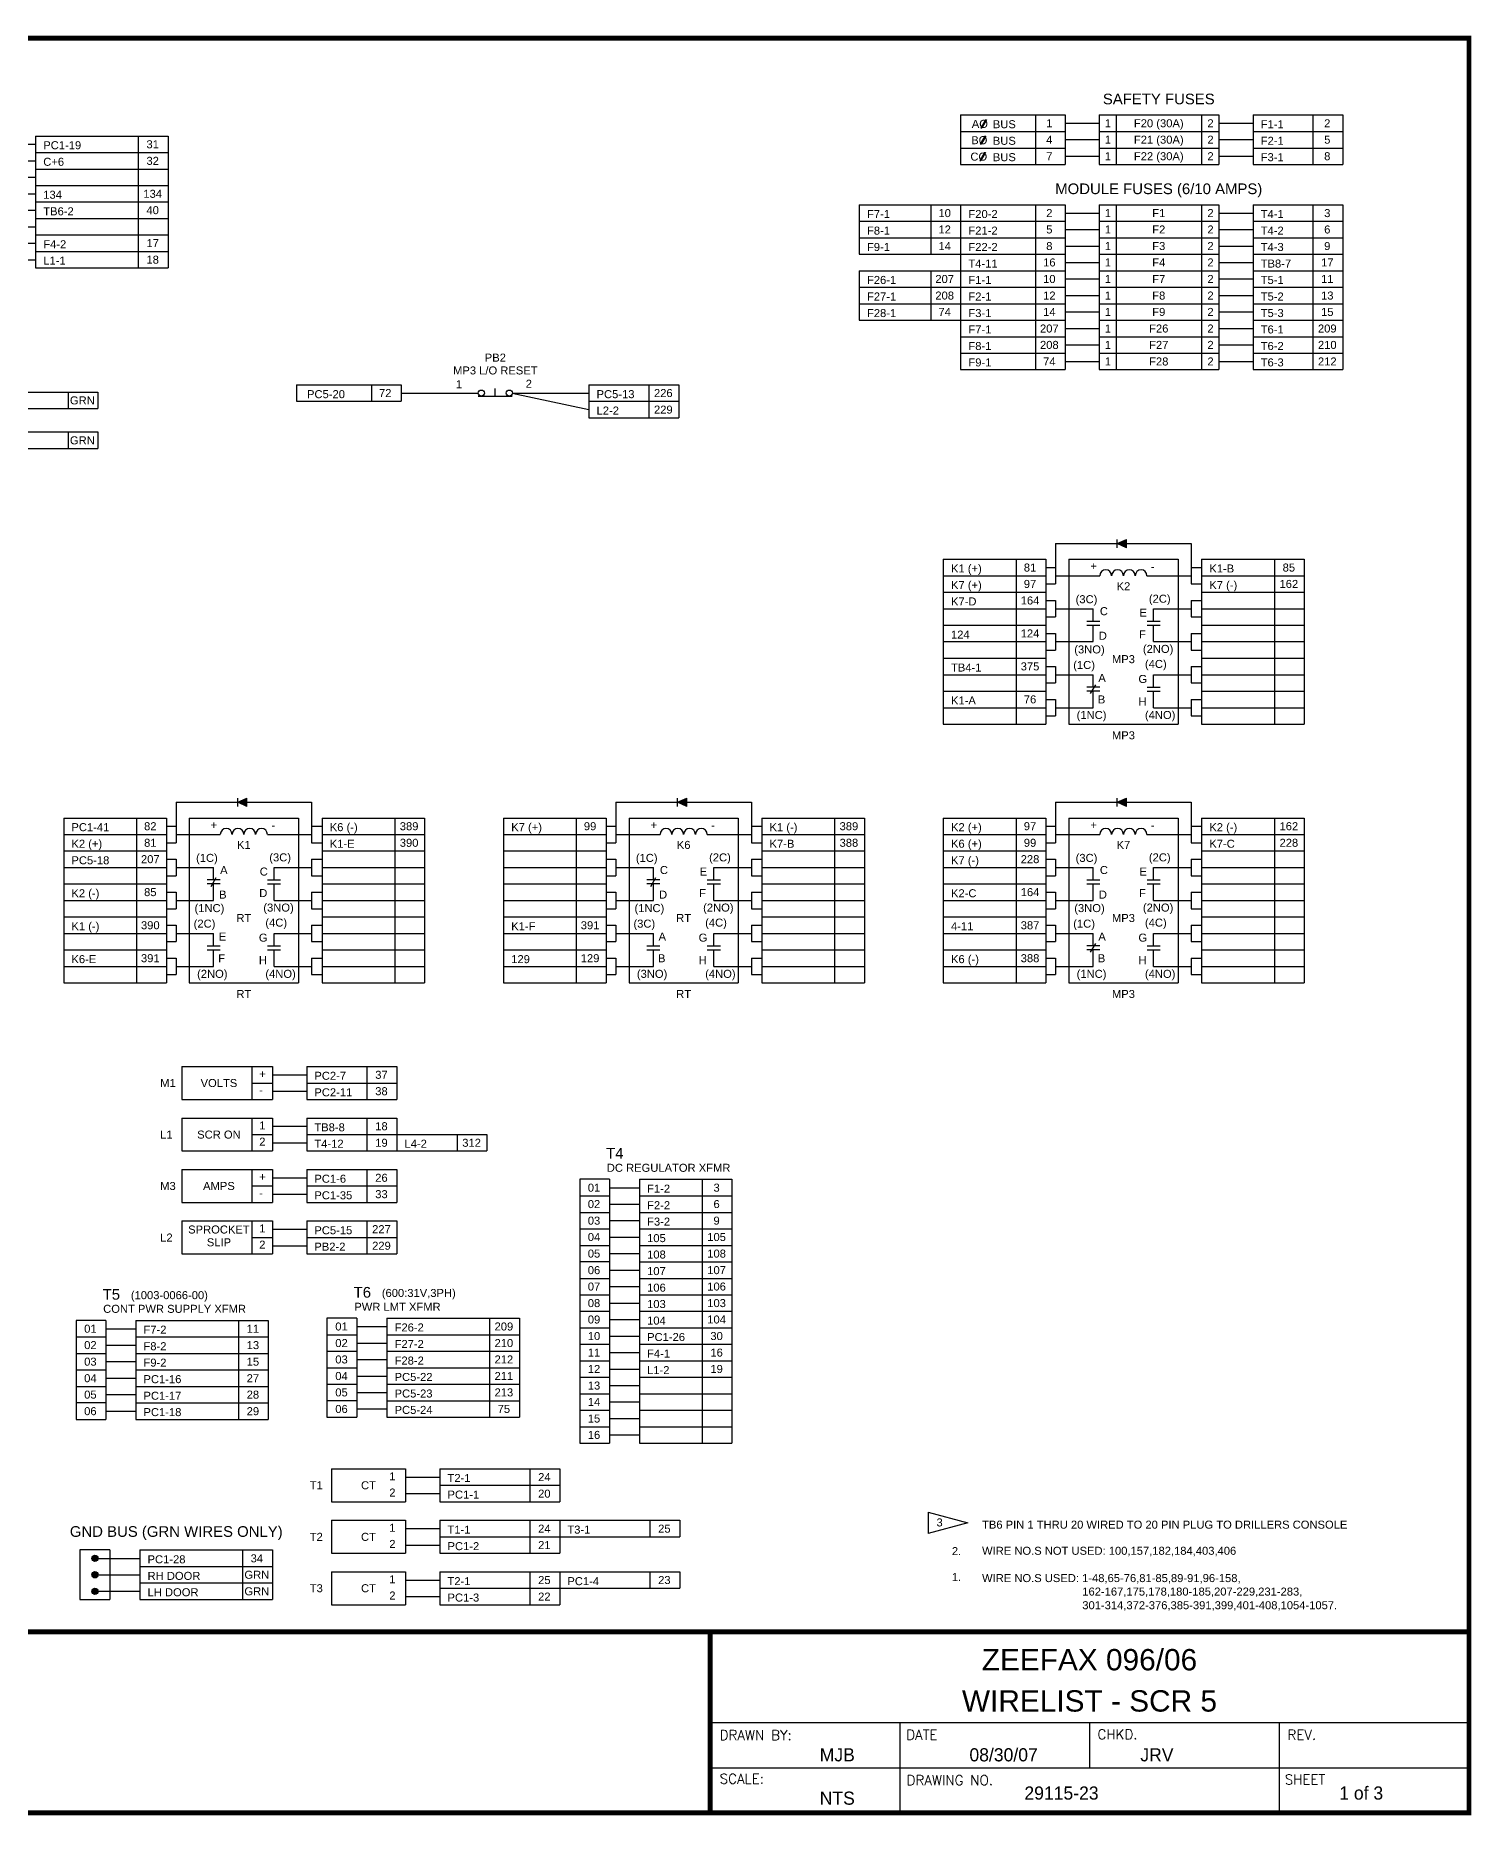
# Model space of a CAD drawing. Extents: x 1.4 to 18.1, y -1.6 to 8.8.
# Drawn here: x 9.65 to 18.06, y -1.65 to 8.78 of the extents above; entities that cross this region are included whole.
import ezdxf
from ezdxf.enums import TextEntityAlignment as Align

# ---------------------------------------------------------------- set-up
doc = ezdxf.new("R2010")
doc.units = 0
doc.header["$MEASUREMENT"] = 0
doc.layers.get('0').update_dxf_attribs({"linetype": 'CONTINUOUS'})
doc.layers.add('DRAWING', color=7, linetype='CONTINUOUS')
doc.styles.add('A1', font='A1.shx')
doc.styles.add('ROMAND', font='ROMAND.shx')
doc.styles.get("Standard").update_dxf_attribs({"font": 'ARIAL.TTF'})

# ---------------------------------------------------------------- blocks, each defined once
blk = doc.blocks.new('DOT')
h = blk.add_hatch(color=256)
edge = h.paths.add_edge_path()
edge.add_arc((0, 0), 0.0249, 0, 360)
blk.add_circle((0, 0), 0.0249)
blk = doc.blocks.new('C_phase')
h = blk.add_hatch(color=256)
h.paths.add_polyline_path([(0.099, -0.026), (0.107, -0.026), (0.144, 0.038), (0.136, 0.038)], flags=16)
h.paths.add_polyline_path([(0.013, -0.043), (0.168, -0.043), (0.168, 0.054), (0.013, 0.054)], flags=9)
for p, q in [((0.136, 0.038), (0.099, -0.026)), ((0.144, 0.038), (0.107, -0.026)), ((0.136, 0.038), (0.144, 0.038)), ((0.107, -0.026), (0.099, -0.026))]:
    blk.add_line(p, q)
blk.add_text('CO', height=0.0625).set_placement((0.025, -0.025))
blk = doc.blocks.new('B_phase')
h = blk.add_hatch(color=256)
h.paths.add_polyline_path([(0.094, -0.031), (0.101, -0.031), (0.139, 0.033), (0.131, 0.033)], flags=16)
h.paths.add_polyline_path([(0.01, -0.048), (0.158, -0.048), (0.158, 0.049), (0.01, 0.049)], flags=9)
for p, q in [((0.131, 0.033), (0.094, -0.031)), ((0.139, 0.033), (0.101, -0.031)), ((0.131, 0.033), (0.139, 0.033)), ((0.101, -0.031), (0.094, -0.031))]:
    blk.add_line(p, q)
blk.add_text('BO', height=0.0625).set_placement((0.025, -0.03))
blk = doc.blocks.new('A_phase')
h = blk.add_hatch(color=256)
h.paths.add_polyline_path([(0.1, -0.033), (0.108, -0.033), (0.145, 0.031), (0.137, 0.031)], flags=16)
h.paths.add_polyline_path([(0.01, -0.05), (0.165, -0.05), (0.165, 0.047), (0.01, 0.047)], flags=9)
for p, q in [((0.137, 0.031), (0.1, -0.033)), ((0.145, 0.031), (0.108, -0.033)), ((0.137, 0.031), (0.145, 0.031)), ((0.108, -0.033), (0.1, -0.033))]:
    blk.add_line(p, q)
blk.add_text('AO', height=0.0625).set_placement((0.029, -0.032))
blk = doc.blocks.new('N_C_CONTACT')
for p, q in [((0.051, 0.031), (-0.051, 0.031)), ((0.051, 0), (-0.051, 0)), ((-0.02, -0.019), (0.02, 0.05))]:
    blk.add_line(p, q)
blk = doc.blocks.new('NPCAP')
for p, q in [((0, 0.051), (0, -0.051)), ((0.031, 0.051), (0.031, -0.051))]:
    blk.add_line(p, q)
blk = doc.blocks.new('coil')
for centre in [(0.046, 0), (0.138, 0), (0.23, 0), (0.322, 0)]:
    blk.add_arc(centre, 0.046, 0, 180)
blk = doc.blocks.new('DIODE')
blk.add_hatch(color=256).paths.add_polyline_path([(0.072, 0), (0, 0.033), (0, -0.033)])
for p, q in [((0, 0.033), (0.072, 0)), ((0, 0.033), (0, -0.033)), ((0.072, 0), (0, -0.033)), ((0.072, 0.033), (0.072, -0.033))]:
    blk.add_line(p, q)

msp = doc.modelspace()

# ---------------------------------------------------------------- linework, layer by layer
at = {"color": 7}
for p, q in [((13.601, -1.102), (18.046, -1.102)), ((14.712, -1.102), (14.712, -1.632)), ((15.823, -1.102), (15.823, -1.367)), ((16.935, -1.102), (16.935, -1.632)), ((13.601, -1.367), (18.046, -1.367))]:
    msp.add_line(p, q, dxfattribs=at)
at = {"color": 7, "const_width": 0.0288}
msp.add_lwpolyline([(18.046, -1.632), (18.046, 8.763), (1.414, 8.763), (1.414, -1.632)], close=True, dxfattribs=at)
for points in [[(1.414, -0.572), (18.046, -0.572)], [(13.601, -1.632), (13.601, -0.572)]]:
    msp.add_lwpolyline(points, dxfattribs=at)
at = {"layer": 'DRAWING', "color": 7}
for p, q in [((15.068, 8.313), (15.681, 8.313)), ((15.068, 8.313), (15.068, 8.023)), ((15.506, 8.313), (15.506, 8.023)), ((15.681, 8.313), (15.681, 8.023)), ((15.681, 8.264), (15.879, 8.264)), ((15.879, 8.313), (16.58, 8.313)), ((15.879, 8.313), (15.879, 8.023)), ((15.979, 8.313), (15.979, 8.023)), ((16.479, 8.313), (16.479, 8.023)), ((16.58, 8.313), (16.58, 8.023)), ((16.58, 8.264), (16.781, 8.264)), ((16.781, 8.313), (17.307, 8.313)), ((16.781, 8.313), (16.781, 8.023)), ((17.132, 8.313), (17.132, 8.023)), ((17.307, 8.313), (17.307, 8.023)), ((9.475, 8.141), (9.65, 8.141)), ((9.65, 8.189), (10.426, 8.189)), ((9.65, 8.189), (9.65, 7.418)), ((10.251, 8.189), (10.251, 7.418)), ((10.426, 8.189), (10.426, 7.418)), ((15.068, 8.216), (15.681, 8.216)), ((15.681, 8.168), (15.879, 8.168)), ((15.879, 8.216), (16.58, 8.216)), ((16.58, 8.168), (16.781, 8.168)), ((16.781, 8.216), (17.307, 8.216)), ((9.475, 8.044), (9.65, 8.044)), ((9.65, 8.093), (10.426, 8.093)), ((15.068, 8.119), (15.681, 8.119)), ((15.681, 8.071), (15.879, 8.071)), ((15.879, 8.119), (16.58, 8.119)), ((16.58, 8.071), (16.781, 8.071)), ((16.781, 8.119), (17.307, 8.119)), ((9.475, 7.948), (9.65, 7.948)), ((9.65, 7.996), (10.426, 7.996)), ((15.068, 8.023), (15.681, 8.023)), ((15.879, 8.023), (16.58, 8.023)), ((16.781, 8.023), (17.307, 8.023)), ((9.475, 7.851), (9.65, 7.851)), ((9.65, 7.9), (10.426, 7.9)), ((9.475, 7.755), (9.65, 7.755)), ((9.65, 7.803), (10.426, 7.803)), ((14.475, 7.787), (14.475, 7.497)), ((14.475, 7.787), (15.681, 7.787)), ((14.894, 7.787), (14.894, 7.497)), ((15.068, 7.787), (15.068, 6.821)), ((15.506, 7.787), (15.506, 6.821)), ((15.681, 7.787), (15.681, 6.821)), ((15.681, 7.738), (15.879, 7.738)), ((15.879, 7.787), (16.58, 7.787)), ((15.879, 7.787), (15.879, 6.821)), ((15.979, 7.787), (15.979, 6.821)), ((16.479, 7.787), (16.479, 6.821)), ((16.58, 7.787), (16.58, 6.821)), ((16.58, 7.738), (16.781, 7.738)), ((16.781, 7.787), (16.781, 6.821)), ((16.781, 7.787), (17.307, 7.787)), ((17.132, 7.787), (17.132, 6.821)), ((17.307, 7.787), (17.307, 6.821)), ((9.475, 7.658), (9.65, 7.658)), ((9.65, 7.706), (10.426, 7.706)), ((9.65, 7.61), (10.426, 7.61)), ((14.475, 7.69), (15.681, 7.69)), ((15.681, 7.642), (15.879, 7.642)), ((15.879, 7.69), (16.58, 7.69)), ((16.58, 7.642), (16.781, 7.642)), ((16.781, 7.69), (17.307, 7.69)), ((9.475, 7.562), (9.65, 7.562)), ((9.65, 7.513), (10.426, 7.513)), ((14.475, 7.593), (15.681, 7.593)), ((15.681, 7.545), (15.879, 7.545)), ((15.879, 7.593), (16.58, 7.593)), ((16.58, 7.545), (16.781, 7.545)), ((16.781, 7.593), (17.307, 7.593)), ((9.475, 7.465), (9.65, 7.465)), ((9.65, 7.417), (10.426, 7.417)), ((14.475, 7.497), (15.681, 7.497)), ((15.681, 7.449), (15.879, 7.449)), ((15.879, 7.497), (16.58, 7.497)), ((16.58, 7.449), (16.781, 7.449)), ((16.781, 7.497), (17.307, 7.497)), ((14.475, 7.4), (15.681, 7.4)), ((14.475, 7.4), (14.475, 7.111)), ((14.475, 7.304), (15.681, 7.304)), ((14.894, 7.4), (14.894, 7.111)), ((15.681, 7.352), (15.879, 7.352)), ((15.879, 7.4), (16.58, 7.4)), ((15.879, 7.304), (16.58, 7.304)), ((16.58, 7.352), (16.781, 7.352)), ((16.781, 7.4), (17.307, 7.4)), ((16.781, 7.304), (17.307, 7.304)), ((14.475, 7.207), (15.681, 7.207)), ((15.681, 7.255), (15.879, 7.255)), ((15.879, 7.207), (16.58, 7.207)), ((16.58, 7.255), (16.781, 7.255)), ((16.781, 7.207), (17.307, 7.207)), ((14.475, 7.111), (15.681, 7.111)), ((15.681, 7.159), (15.879, 7.159)), ((15.879, 7.111), (16.58, 7.111)), ((16.58, 7.159), (16.781, 7.159)), ((16.781, 7.111), (17.307, 7.111)), ((15.068, 7.014), (15.681, 7.014)), ((15.681, 7.062), (15.879, 7.062)), ((15.879, 7.014), (16.58, 7.014)), ((16.58, 7.062), (16.781, 7.062)), ((16.781, 7.014), (17.307, 7.014)), ((15.068, 6.917), (15.681, 6.917)), ((15.681, 6.966), (15.879, 6.966)), ((15.879, 6.917), (16.58, 6.917)), ((16.58, 6.966), (16.781, 6.966)), ((16.781, 6.917), (17.307, 6.917)), ((15.068, 6.821), (15.681, 6.821)), ((15.681, 6.869), (15.879, 6.869)), ((15.879, 6.821), (16.58, 6.821)), ((16.58, 6.869), (16.781, 6.869)), ((16.781, 6.821), (17.307, 6.821)), ((9.239, 6.69), (10.015, 6.69)), ((9.84, 6.69), (9.84, 6.593)), ((10.015, 6.69), (10.015, 6.593)), ((11.179, 6.732), (11.792, 6.732)), ((11.179, 6.732), (11.179, 6.636)), ((11.617, 6.732), (11.617, 6.636)), ((11.792, 6.732), (11.792, 6.636)), ((11.792, 6.684), (12.243, 6.684)), ((12.343, 6.666), (12.343, 6.71)), ((12.442, 6.684), (12.891, 6.587)), ((12.442, 6.684), (12.891, 6.684)), ((12.891, 6.732), (13.417, 6.732)), ((12.891, 6.732), (12.891, 6.539)), ((13.242, 6.732), (13.242, 6.539)), ((13.417, 6.732), (13.417, 6.539)), ((9.239, 6.593), (10.015, 6.593)), ((11.179, 6.636), (11.792, 6.636)), ((12.243, 6.666), (12.442, 6.666)), ((12.891, 6.636), (13.417, 6.636)), ((12.891, 6.539), (13.417, 6.539)), ((9.239, 6.456), (10.015, 6.456)), ((9.239, 6.359), (10.015, 6.359)), ((9.84, 6.456), (9.84, 6.359)), ((10.015, 6.456), (10.015, 6.359)), ((15.625, 5.802), (16.419, 5.802)), ((15.625, 5.802), (15.625, 5.566)), ((16.419, 5.802), (16.419, 5.566)), ((14.967, 5.711), (14.967, 4.745)), ((14.967, 5.711), (15.568, 5.711)), ((15.393, 5.711), (15.393, 4.745)), ((15.568, 5.711), (15.568, 4.745)), ((15.568, 5.662), (15.625, 5.662)), ((15.703, 5.711), (15.703, 4.745)), ((15.703, 5.711), (16.342, 5.711)), ((16.342, 5.711), (16.342, 4.745)), ((16.419, 5.662), (16.48, 5.662)), ((16.48, 5.711), (16.48, 4.745)), ((16.48, 5.711), (17.081, 5.711)), ((16.906, 5.711), (16.906, 4.745)), ((17.081, 5.711), (17.081, 4.745)), ((14.967, 5.614), (15.568, 5.614)), ((15.568, 5.566), (15.625, 5.566)), ((15.625, 5.614), (15.884, 5.614)), ((16.16, 5.614), (16.419, 5.614)), ((16.419, 5.566), (16.48, 5.566)), ((16.48, 5.614), (17.081, 5.614)), ((14.967, 5.517), (15.568, 5.517)), ((14.967, 5.421), (15.568, 5.421)), ((15.568, 5.469), (15.625, 5.469)), ((15.625, 5.469), (15.625, 5.373)), ((15.625, 5.421), (15.845, 5.421)), ((15.845, 5.348), (15.845, 5.421)), ((16.199, 5.421), (16.419, 5.421)), ((16.199, 5.348), (16.199, 5.421)), ((16.419, 5.469), (16.48, 5.469)), ((16.419, 5.469), (16.419, 5.373)), ((16.48, 5.517), (17.081, 5.517)), ((16.48, 5.421), (17.081, 5.421)), ((14.967, 5.324), (15.568, 5.324)), ((15.568, 5.373), (15.625, 5.373)), ((15.845, 5.228), (15.845, 5.324)), ((16.199, 5.228), (16.199, 5.324)), ((16.419, 5.373), (16.48, 5.373)), ((16.48, 5.324), (17.081, 5.324)), ((14.967, 5.228), (15.568, 5.228)), ((15.568, 5.276), (15.625, 5.276)), ((15.625, 5.276), (15.625, 5.179)), ((15.625, 5.228), (15.845, 5.228)), ((16.199, 5.228), (16.419, 5.228)), ((16.419, 5.276), (16.48, 5.276)), ((16.419, 5.276), (16.419, 5.179)), ((16.48, 5.228), (17.081, 5.228)), ((14.967, 5.131), (15.568, 5.131)), ((15.568, 5.179), (15.625, 5.179)), ((16.419, 5.179), (16.48, 5.179)), ((16.48, 5.131), (17.081, 5.131)), ((14.967, 5.034), (15.568, 5.034)), ((15.568, 5.083), (15.625, 5.083)), ((15.625, 5.083), (15.625, 4.986)), ((15.625, 5.034), (15.845, 5.034)), ((15.845, 4.961), (15.845, 5.034)), ((16.199, 5.034), (16.419, 5.034)), ((16.199, 4.961), (16.199, 5.034)), ((16.419, 5.083), (16.48, 5.083)), ((16.419, 5.083), (16.419, 4.986)), ((16.48, 5.034), (17.081, 5.034)), ((14.967, 4.938), (15.568, 4.938)), ((15.568, 4.986), (15.625, 4.986)), ((15.845, 4.841), (15.845, 4.938)), ((16.199, 4.841), (16.199, 4.938)), ((16.419, 4.986), (16.48, 4.986)), ((16.48, 4.938), (17.081, 4.938)), ((14.967, 4.841), (15.568, 4.841)), ((15.568, 4.89), (15.625, 4.89)), ((15.625, 4.89), (15.625, 4.793)), ((15.625, 4.841), (15.845, 4.841)), ((16.199, 4.841), (16.419, 4.841)), ((16.419, 4.89), (16.48, 4.89)), ((16.419, 4.89), (16.419, 4.793)), ((16.48, 4.841), (17.081, 4.841)), ((14.967, 4.745), (15.568, 4.745)), ((15.568, 4.793), (15.625, 4.793)), ((15.703, 4.745), (16.342, 4.745)), ((16.419, 4.793), (16.48, 4.793)), ((16.48, 4.745), (17.081, 4.745)), ((10.473, 4.287), (11.267, 4.287)), ((10.473, 4.287), (10.473, 4.05)), ((11.267, 4.287), (11.267, 4.05)), ((13.049, 4.287), (13.843, 4.287)), ((13.049, 4.287), (13.049, 4.05)), ((13.843, 4.287), (13.843, 4.05)), ((15.625, 4.287), (16.419, 4.287)), ((15.625, 4.287), (15.625, 4.05)), ((16.419, 4.287), (16.419, 4.05)), ((9.815, 4.195), (9.815, 3.229)), ((9.815, 4.195), (10.416, 4.195)), ((10.241, 4.195), (10.241, 3.229)), ((10.416, 4.195), (10.416, 3.229)), ((10.55, 4.195), (10.55, 3.229)), ((10.55, 4.195), (11.19, 4.195)), ((11.19, 4.195), (11.19, 3.229)), ((11.328, 4.195), (11.328, 3.229)), ((11.328, 4.195), (11.929, 4.195)), ((11.754, 4.195), (11.754, 3.229)), ((11.929, 4.195), (11.929, 3.229)), ((12.391, 4.195), (12.391, 3.229)), ((12.391, 4.195), (12.992, 4.195)), ((12.817, 4.195), (12.817, 3.229)), ((12.992, 4.195), (12.992, 3.229)), ((13.126, 4.195), (13.126, 3.229)), ((13.126, 4.195), (13.766, 4.195)), ((13.766, 4.195), (13.766, 3.229)), ((13.904, 4.195), (13.904, 3.229)), ((13.904, 4.195), (14.505, 4.195)), ((14.33, 4.195), (14.33, 3.229)), ((14.505, 4.195), (14.505, 3.229)), ((14.967, 4.195), (14.967, 3.229)), ((14.967, 4.195), (15.568, 4.195)), ((15.393, 4.195), (15.393, 3.229)), ((15.568, 4.195), (15.568, 3.229)), ((15.703, 4.195), (15.703, 3.229)), ((15.703, 4.195), (16.342, 4.195)), ((16.342, 4.195), (16.342, 3.229)), ((16.48, 4.195), (16.48, 3.229)), ((16.48, 4.195), (17.081, 4.195)), ((16.906, 4.195), (16.906, 3.229)), ((17.081, 4.195), (17.081, 3.229)), ((9.815, 4.099), (10.416, 4.099)), ((10.416, 4.147), (10.473, 4.147)), ((10.473, 4.099), (10.732, 4.099)), ((11.008, 4.099), (11.267, 4.099)), ((11.267, 4.147), (11.328, 4.147)), ((11.328, 4.099), (11.929, 4.099)), ((12.391, 4.099), (12.992, 4.099)), ((12.992, 4.147), (13.049, 4.147)), ((13.049, 4.099), (13.308, 4.099)), ((13.584, 4.099), (13.843, 4.099)), ((13.843, 4.147), (13.904, 4.147)), ((13.904, 4.099), (14.505, 4.099)), ((14.967, 4.099), (15.568, 4.099)), ((15.568, 4.147), (15.625, 4.147)), ((15.625, 4.099), (15.884, 4.099)), ((16.16, 4.099), (16.419, 4.099)), ((16.419, 4.147), (16.48, 4.147)), ((16.48, 4.099), (17.081, 4.099)), ((9.815, 4.002), (10.416, 4.002)), ((10.416, 4.05), (10.473, 4.05)), ((11.267, 4.05), (11.328, 4.05)), ((11.328, 4.002), (11.929, 4.002)), ((12.391, 4.002), (12.992, 4.002)), ((12.992, 4.05), (13.049, 4.05)), ((13.843, 4.05), (13.904, 4.05)), ((13.904, 4.002), (14.505, 4.002)), ((14.967, 4.002), (15.568, 4.002)), ((15.568, 4.05), (15.625, 4.05)), ((16.419, 4.05), (16.48, 4.05)), ((16.48, 4.002), (17.081, 4.002)), ((9.815, 3.905), (10.416, 3.905)), ((10.416, 3.954), (10.473, 3.954)), ((10.416, 3.857), (10.473, 3.857)), ((10.473, 3.954), (10.473, 3.857)), ((10.473, 3.905), (10.693, 3.905)), ((10.693, 3.832), (10.693, 3.905)), ((11.047, 3.832), (11.047, 3.905)), ((11.047, 3.905), (11.267, 3.905)), ((11.267, 3.954), (11.267, 3.857)), ((11.267, 3.954), (11.328, 3.954)), ((11.267, 3.857), (11.328, 3.857)), ((11.328, 3.905), (11.929, 3.905)), ((12.391, 3.905), (12.992, 3.905)), ((12.992, 3.954), (13.049, 3.954)), ((12.992, 3.857), (13.049, 3.857)), ((13.049, 3.954), (13.049, 3.857)), ((13.049, 3.905), (13.269, 3.905)), ((13.269, 3.832), (13.269, 3.905)), ((13.623, 3.905), (13.843, 3.905)), ((13.623, 3.832), (13.623, 3.905)), ((13.843, 3.954), (13.843, 3.857)), ((13.843, 3.954), (13.904, 3.954)), ((13.843, 3.857), (13.904, 3.857)), ((13.904, 3.905), (14.505, 3.905)), ((14.967, 3.905), (15.568, 3.905)), ((15.568, 3.954), (15.625, 3.954)), ((15.568, 3.857), (15.625, 3.857)), ((15.625, 3.954), (15.625, 3.857)), ((15.625, 3.905), (15.845, 3.905)), ((15.845, 3.832), (15.845, 3.905)), ((16.199, 3.832), (16.199, 3.905)), ((16.199, 3.905), (16.419, 3.905)), ((16.419, 3.954), (16.419, 3.857)), ((16.419, 3.954), (16.48, 3.954)), ((16.419, 3.857), (16.48, 3.857)), ((16.48, 3.905), (17.081, 3.905)), ((9.815, 3.809), (10.416, 3.809)), ((10.416, 3.761), (10.473, 3.761)), ((10.473, 3.761), (10.473, 3.664)), ((10.693, 3.712), (10.693, 3.809)), ((11.047, 3.712), (11.047, 3.809)), ((11.267, 3.761), (11.267, 3.664)), ((11.267, 3.761), (11.328, 3.761)), ((11.328, 3.809), (11.929, 3.809)), ((12.391, 3.809), (12.992, 3.809)), ((12.992, 3.761), (13.049, 3.761)), ((13.049, 3.761), (13.049, 3.664)), ((13.269, 3.712), (13.269, 3.809)), ((13.623, 3.712), (13.623, 3.809)), ((13.843, 3.761), (13.843, 3.664)), ((13.843, 3.761), (13.904, 3.761)), ((13.904, 3.809), (14.505, 3.809)), ((14.967, 3.809), (15.568, 3.809)), ((15.568, 3.761), (15.625, 3.761)), ((15.625, 3.761), (15.625, 3.664)), ((15.845, 3.712), (15.845, 3.809)), ((16.199, 3.712), (16.199, 3.809)), ((16.419, 3.761), (16.419, 3.664)), ((16.419, 3.761), (16.48, 3.761)), ((16.48, 3.809), (17.081, 3.809)), ((9.815, 3.712), (10.416, 3.712)), ((10.416, 3.664), (10.473, 3.664)), ((10.473, 3.712), (10.693, 3.712)), ((11.047, 3.712), (11.267, 3.712)), ((11.267, 3.664), (11.328, 3.664)), ((11.328, 3.712), (11.929, 3.712)), ((12.391, 3.712), (12.992, 3.712)), ((12.992, 3.664), (13.049, 3.664)), ((13.049, 3.712), (13.269, 3.712)), ((13.623, 3.712), (13.843, 3.712)), ((13.843, 3.664), (13.904, 3.664)), ((13.904, 3.712), (14.505, 3.712)), ((14.967, 3.712), (15.568, 3.712)), ((15.568, 3.664), (15.625, 3.664)), ((15.625, 3.712), (15.845, 3.712)), ((16.199, 3.712), (16.419, 3.712)), ((16.419, 3.664), (16.48, 3.664)), ((16.48, 3.712), (17.081, 3.712)), ((9.815, 3.616), (10.416, 3.616)), ((10.416, 3.567), (10.473, 3.567)), ((10.473, 3.567), (10.473, 3.471)), ((11.267, 3.567), (11.267, 3.471)), ((11.267, 3.567), (11.328, 3.567)), ((11.328, 3.616), (11.929, 3.616)), ((12.391, 3.616), (12.992, 3.616)), ((12.992, 3.567), (13.049, 3.567)), ((13.049, 3.567), (13.049, 3.471)), ((13.843, 3.567), (13.843, 3.471)), ((13.843, 3.567), (13.904, 3.567)), ((13.904, 3.616), (14.505, 3.616)), ((14.967, 3.616), (15.568, 3.616)), ((15.568, 3.567), (15.625, 3.567)), ((15.625, 3.567), (15.625, 3.471)), ((16.419, 3.567), (16.48, 3.567)), ((16.419, 3.567), (16.419, 3.471)), ((16.48, 3.616), (17.081, 3.616)), ((9.815, 3.519), (10.416, 3.519)), ((10.416, 3.471), (10.473, 3.471)), ((10.473, 3.519), (10.693, 3.519)), ((10.693, 3.446), (10.693, 3.519)), ((11.047, 3.519), (11.267, 3.519)), ((11.047, 3.446), (11.047, 3.519)), ((11.267, 3.471), (11.328, 3.471)), ((11.328, 3.519), (11.929, 3.519)), ((12.391, 3.519), (12.992, 3.519)), ((12.992, 3.471), (13.049, 3.471)), ((13.049, 3.519), (13.269, 3.519)), ((13.269, 3.446), (13.269, 3.519)), ((13.623, 3.446), (13.623, 3.519)), ((13.623, 3.519), (13.843, 3.519)), ((13.843, 3.471), (13.904, 3.471)), ((13.904, 3.519), (14.505, 3.519)), ((14.967, 3.519), (15.568, 3.519)), ((15.568, 3.471), (15.625, 3.471)), ((15.625, 3.519), (15.845, 3.519)), ((15.845, 3.446), (15.845, 3.519)), ((16.199, 3.446), (16.199, 3.519)), ((16.199, 3.519), (16.419, 3.519)), ((16.419, 3.471), (16.48, 3.471)), ((16.48, 3.519), (17.081, 3.519)), ((9.815, 3.423), (10.416, 3.423)), ((10.416, 3.374), (10.473, 3.374)), ((10.473, 3.374), (10.473, 3.278)), ((10.693, 3.326), (10.693, 3.423)), ((11.047, 3.326), (11.047, 3.423)), ((11.267, 3.374), (11.328, 3.374)), ((11.267, 3.374), (11.267, 3.278)), ((11.328, 3.423), (11.929, 3.423)), ((12.391, 3.423), (12.992, 3.423)), ((12.992, 3.374), (13.049, 3.374)), ((13.049, 3.374), (13.049, 3.278)), ((13.269, 3.326), (13.269, 3.423)), ((13.623, 3.326), (13.623, 3.423)), ((13.843, 3.374), (13.843, 3.278)), ((13.843, 3.374), (13.904, 3.374)), ((13.904, 3.423), (14.505, 3.423)), ((14.967, 3.423), (15.568, 3.423)), ((15.568, 3.374), (15.625, 3.374)), ((15.625, 3.374), (15.625, 3.278)), ((15.845, 3.326), (15.845, 3.423)), ((16.199, 3.326), (16.199, 3.423)), ((16.419, 3.374), (16.48, 3.374)), ((16.419, 3.374), (16.419, 3.278)), ((16.48, 3.423), (17.081, 3.423)), ((9.815, 3.326), (10.416, 3.326)), ((10.416, 3.278), (10.473, 3.278)), ((10.473, 3.326), (10.693, 3.326)), ((11.047, 3.326), (11.267, 3.326)), ((11.267, 3.278), (11.328, 3.278)), ((11.328, 3.326), (11.929, 3.326)), ((12.391, 3.326), (12.992, 3.326)), ((12.992, 3.278), (13.049, 3.278)), ((13.049, 3.326), (13.269, 3.326)), ((13.623, 3.326), (13.843, 3.326)), ((13.843, 3.278), (13.904, 3.278)), ((13.904, 3.326), (14.505, 3.326)), ((14.967, 3.326), (15.568, 3.326)), ((15.568, 3.278), (15.625, 3.278)), ((15.625, 3.326), (15.845, 3.326)), ((16.199, 3.326), (16.419, 3.326)), ((16.419, 3.278), (16.48, 3.278)), ((16.48, 3.326), (17.081, 3.326)), ((9.815, 3.229), (10.416, 3.229)), ((10.55, 3.229), (11.19, 3.229)), ((11.328, 3.229), (11.929, 3.229)), ((12.391, 3.229), (12.992, 3.229)), ((13.126, 3.229), (13.766, 3.229)), ((13.904, 3.229), (14.505, 3.229)), ((14.967, 3.229), (15.568, 3.229)), ((15.703, 3.229), (16.342, 3.229)), ((16.48, 3.229), (17.081, 3.229)), ((10.507, 2.74), (11.038, 2.74)), ((10.507, 2.74), (10.507, 2.546)), ((10.916, 2.74), (10.916, 2.546)), ((11.038, 2.74), (11.038, 2.546)), ((11.238, 2.74), (11.766, 2.74)), ((11.238, 2.74), (11.238, 2.546)), ((11.591, 2.74), (11.591, 2.546)), ((11.766, 2.74), (11.766, 2.546)), ((10.916, 2.643), (11.038, 2.643)), ((11.038, 2.691), (11.238, 2.691)), ((11.238, 2.643), (11.766, 2.643)), ((10.507, 2.546), (11.038, 2.546)), ((11.038, 2.595), (11.238, 2.595)), ((11.238, 2.546), (11.766, 2.546)), ((10.507, 2.438), (10.507, 2.245)), ((10.507, 2.438), (11.038, 2.438)), ((10.916, 2.438), (10.916, 2.245)), ((11.038, 2.438), (11.038, 2.245)), ((11.238, 2.438), (11.238, 2.245)), ((11.238, 2.438), (11.766, 2.438)), ((11.591, 2.438), (11.591, 2.245)), ((11.766, 2.438), (11.766, 2.245)), ((10.916, 2.341), (11.038, 2.341)), ((11.038, 2.39), (11.238, 2.39)), ((11.238, 2.341), (12.294, 2.341)), ((12.119, 2.341), (12.119, 2.245)), ((12.294, 2.341), (12.294, 2.245)), ((10.507, 2.245), (11.038, 2.245)), ((11.038, 2.293), (11.238, 2.293)), ((11.238, 2.245), (12.294, 2.245)), ((10.507, 2.136), (11.038, 2.136)), ((10.507, 2.136), (10.507, 1.943)), ((10.916, 2.136), (10.916, 1.943)), ((11.038, 2.136), (11.038, 1.943)), ((11.038, 2.088), (11.238, 2.088)), ((11.238, 2.136), (11.766, 2.136)), ((11.238, 2.136), (11.238, 1.943)), ((11.591, 2.136), (11.591, 1.943)), ((11.766, 2.136), (11.766, 1.943)), ((10.916, 2.04), (11.038, 2.04)), ((11.038, 1.992), (11.238, 1.992)), ((11.238, 2.04), (11.766, 2.04)), ((12.837, 2.079), (12.837, 0.533)), ((13.011, 2.079), (12.837, 2.079)), ((12.837, 1.982), (13.011, 1.982)), ((13.011, 2.079), (13.011, 0.533)), ((13.011, 2.03), (13.187, 2.03)), ((13.187, 2.079), (13.187, 0.533)), ((13.187, 2.079), (13.729, 2.079)), ((13.187, 1.982), (13.729, 1.982)), ((13.554, 2.079), (13.554, 0.533)), ((13.729, 2.079), (13.729, 0.533)), ((10.507, 1.943), (11.038, 1.943)), ((11.238, 1.943), (11.766, 1.943)), ((12.837, 1.885), (13.011, 1.885)), ((13.011, 1.934), (13.187, 1.934)), ((13.187, 1.885), (13.729, 1.885)), ((10.507, 1.835), (11.038, 1.835)), ((10.507, 1.835), (10.507, 1.642)), ((10.916, 1.835), (10.916, 1.642)), ((11.038, 1.835), (11.038, 1.642)), ((11.038, 1.787), (11.238, 1.787)), ((11.238, 1.835), (11.766, 1.835)), ((11.238, 1.835), (11.238, 1.642)), ((11.591, 1.835), (11.591, 1.642)), ((11.766, 1.835), (11.766, 1.642)), ((12.837, 1.789), (13.011, 1.789)), ((13.011, 1.837), (13.187, 1.837)), ((13.187, 1.789), (13.729, 1.789)), ((10.916, 1.738), (11.038, 1.738)), ((11.038, 1.69), (11.238, 1.69)), ((11.238, 1.738), (11.766, 1.738)), ((12.837, 1.692), (13.011, 1.692)), ((13.011, 1.741), (13.187, 1.741)), ((13.187, 1.692), (13.729, 1.692)), ((10.507, 1.642), (11.038, 1.642)), ((11.238, 1.642), (11.766, 1.642)), ((13.011, 1.596), (12.837, 1.596)), ((13.011, 1.644), (13.187, 1.644)), ((13.187, 1.596), (13.729, 1.596)), ((12.837, 1.499), (13.011, 1.499)), ((13.011, 1.547), (13.187, 1.547)), ((13.187, 1.499), (13.729, 1.499)), ((12.837, 1.402), (13.011, 1.402)), ((13.011, 1.451), (13.187, 1.451)), ((13.187, 1.402), (13.729, 1.402)), ((9.887, 1.253), (9.887, 0.673)), ((10.062, 1.253), (9.887, 1.253)), ((10.062, 1.253), (10.062, 0.673)), ((10.237, 1.253), (11.013, 1.253)), ((10.237, 1.253), (10.237, 0.673)), ((10.838, 1.253), (10.838, 0.673)), ((11.013, 1.253), (11.013, 0.673)), ((11.357, 1.265), (11.357, 0.686)), ((11.532, 1.265), (11.357, 1.265)), ((11.532, 1.265), (11.532, 0.686)), ((11.708, 1.265), (12.484, 1.265)), ((11.708, 1.265), (11.708, 0.686)), ((12.309, 1.265), (12.309, 0.686)), ((12.484, 1.265), (12.484, 0.686)), ((12.837, 1.306), (13.011, 1.306)), ((13.011, 1.354), (13.187, 1.354)), ((13.011, 1.258), (13.187, 1.258)), ((13.187, 1.306), (13.729, 1.306)), ((9.887, 1.156), (10.062, 1.156)), ((10.062, 1.204), (10.237, 1.204)), ((10.237, 1.156), (11.013, 1.156)), ((11.357, 1.169), (11.532, 1.169)), ((11.532, 1.217), (11.708, 1.217)), ((11.708, 1.169), (12.484, 1.169)), ((12.837, 1.209), (13.011, 1.209)), ((13.011, 1.161), (13.187, 1.161)), ((13.187, 1.209), (13.729, 1.209)), ((9.887, 1.059), (10.062, 1.059)), ((10.062, 1.108), (10.237, 1.108)), ((10.237, 1.059), (11.013, 1.059)), ((11.357, 1.072), (11.532, 1.072)), ((11.532, 1.12), (11.708, 1.12)), ((11.708, 1.072), (12.484, 1.072)), ((12.837, 1.113), (13.011, 1.113)), ((13.011, 1.064), (13.187, 1.064)), ((13.187, 1.113), (13.729, 1.113)), ((9.887, 0.963), (10.062, 0.963)), ((10.062, 1.011), (10.237, 1.011)), ((10.237, 0.963), (11.013, 0.963)), ((11.357, 0.975), (11.532, 0.975)), ((11.532, 1.024), (11.708, 1.024)), ((11.708, 0.975), (12.484, 0.975)), ((12.837, 1.016), (13.011, 1.016)), ((13.011, 0.968), (13.187, 0.968)), ((13.187, 1.016), (13.729, 1.016)), ((9.887, 0.866), (10.062, 0.866)), ((10.062, 0.914), (10.237, 0.914)), ((10.237, 0.866), (11.013, 0.866)), ((11.357, 0.879), (11.532, 0.879)), ((11.532, 0.927), (11.708, 0.927)), ((11.708, 0.879), (12.484, 0.879)), ((12.837, 0.92), (13.011, 0.92)), ((13.011, 0.871), (13.187, 0.871)), ((13.187, 0.92), (13.729, 0.92)), ((10.062, 0.77), (9.887, 0.77)), ((10.062, 0.818), (10.237, 0.818)), ((10.237, 0.77), (11.013, 0.77)), ((11.532, 0.782), (11.357, 0.782)), ((11.532, 0.831), (11.708, 0.831)), ((11.532, 0.734), (11.708, 0.734)), ((11.708, 0.782), (12.484, 0.782)), ((12.837, 0.823), (13.011, 0.823)), ((13.011, 0.775), (13.187, 0.775)), ((13.187, 0.823), (13.729, 0.823)), ((9.887, 0.673), (10.062, 0.673)), ((10.062, 0.721), (10.237, 0.721)), ((10.237, 0.673), (11.013, 0.673)), ((11.357, 0.686), (11.532, 0.686)), ((11.708, 0.686), (12.484, 0.686)), ((12.837, 0.726), (13.011, 0.726)), ((12.837, 0.63), (13.011, 0.63)), ((13.011, 0.678), (13.187, 0.678)), ((13.187, 0.726), (13.729, 0.726)), ((13.187, 0.63), (13.729, 0.63)), ((12.837, 0.533), (13.011, 0.533)), ((13.011, 0.582), (13.187, 0.582)), ((13.187, 0.533), (13.729, 0.533)), ((11.383, 0.383), (11.817, 0.383)), ((11.383, 0.383), (11.383, 0.19)), ((11.817, 0.383), (11.817, 0.19)), ((11.817, 0.335), (12.018, 0.335)), ((12.018, 0.383), (12.72, 0.383)), ((12.018, 0.383), (12.018, 0.19)), ((12.545, 0.383), (12.545, 0.19)), ((12.72, 0.383), (12.72, 0.19)), ((11.817, 0.238), (12.018, 0.238)), ((12.018, 0.287), (12.72, 0.287)), ((11.383, 0.19), (11.817, 0.19)), ((12.018, 0.19), (12.72, 0.19)), ((14.879, 0.129), (15.111, 0.067)), ((14.879, 0.129), (14.879, 0.005)), ((11.383, 0.082), (11.817, 0.082)), ((11.383, 0.082), (11.383, -0.111)), ((11.817, 0.082), (11.817, -0.111)), ((11.817, 0.033), (12.018, 0.033)), ((12.018, 0.082), (13.423, 0.082)), ((12.018, 0.082), (12.018, -0.111)), ((12.545, 0.082), (12.545, -0.111)), ((12.72, 0.082), (12.72, -0.111)), ((13.248, 0.082), (13.248, -0.015)), ((13.423, 0.082), (13.423, -0.015)), ((15.111, 0.067), (14.879, 0.005)), ((10.085, -0.092), (9.91, -0.092)), ((9.91, -0.092), (9.91, -0.382)), ((10.085, -0.092), (10.085, -0.382)), ((10.261, -0.092), (10.261, -0.382)), ((10.261, -0.092), (11.037, -0.092)), ((10.862, -0.092), (10.862, -0.382)), ((11.037, -0.092), (11.037, -0.382)), ((11.817, -0.063), (12.018, -0.063)), ((12.018, -0.015), (13.423, -0.015)), ((9.998, -0.141), (10.261, -0.141)), ((10.261, -0.189), (11.037, -0.189)), ((11.383, -0.111), (11.817, -0.111)), ((12.018, -0.111), (12.72, -0.111)), ((9.998, -0.237), (10.261, -0.237)), ((10.261, -0.285), (11.037, -0.285)), ((11.383, -0.22), (11.817, -0.22)), ((11.383, -0.22), (11.383, -0.413)), ((11.817, -0.22), (11.817, -0.413)), ((11.817, -0.268), (12.018, -0.268)), ((12.018, -0.22), (12.018, -0.413)), ((12.018, -0.22), (13.423, -0.22)), ((12.545, -0.22), (12.545, -0.413)), ((12.72, -0.22), (12.72, -0.413)), ((13.248, -0.22), (13.248, -0.316)), ((13.423, -0.22), (13.423, -0.316)), ((9.91, -0.382), (10.085, -0.382)), ((9.998, -0.334), (10.261, -0.334)), ((10.261, -0.382), (11.037, -0.382)), ((11.383, -0.413), (11.817, -0.413)), ((11.817, -0.365), (12.018, -0.365)), ((12.018, -0.316), (13.423, -0.316)), ((12.018, -0.413), (12.72, -0.413))]:
    msp.add_line(p, q, dxfattribs=at)
for centre in [(12.261, 6.684), (12.425, 6.684)]:
    msp.add_circle(centre, 0.0176, dxfattribs=at)

# ---------------------------------------------------------------- block references
at = {"layer": 'DRAWING', "color": 7, "xscale": 0.75, "yscale": 0.75, "zscale": 0.75}
for name, p in [('A_phase', (15.112, 8.261)), ('B_phase', (15.112, 8.164)), ('C_phase', (15.107, 8.064)), ('coil', (15.884, 5.614)), ('N_C_CONTACT', (15.845, 4.938)), ('coil', (10.732, 4.099)), ('coil', (13.308, 4.099)), ('coil', (15.884, 4.099)), ('N_C_CONTACT', (10.693, 3.809)), ('N_C_CONTACT', (13.269, 3.809)), ('N_C_CONTACT', (15.845, 3.423)), ('DOT', (9.998, -0.141)), ('DOT', (9.998, -0.237)), ('DOT', (9.998, -0.334))]:
    msp.add_blockref(name, p, dxfattribs=at)
for name, p, rotation in [('DIODE', (16.04, 5.802), 180), ('NPCAP', (15.845, 5.324), 90), ('NPCAP', (16.199, 5.324), 90), ('NPCAP', (16.199, 4.938), 90), ('DIODE', (10.888, 4.287), 180), ('DIODE', (13.464, 4.287), 180), ('DIODE', (16.04, 4.287), 180), ('NPCAP', (11.047, 3.809), 90), ('NPCAP', (13.623, 3.809), 90), ('NPCAP', (15.845, 3.809), 90), ('NPCAP', (16.199, 3.809), 90), ('NPCAP', (10.693, 3.423), 90), ('NPCAP', (11.047, 3.423), 90), ('NPCAP', (13.269, 3.423), 90), ('NPCAP', (13.623, 3.423), 90), ('NPCAP', (16.199, 3.423), 90)]:
    msp.add_blockref(name, p, dxfattribs=dict(at, rotation=rotation))

# ---------------------------------------------------------------- texts
at = {"color": 7}
for s, height, style, p in [('DATE', 0.0576, 'ROMAND', (14.75, -1.203)), ('CHKD.', 0.0576, 'ROMAND', (15.87, -1.2)), ('REV.', 0.0576, 'ROMAND', (16.983, -1.203)), ('DRAWN BY:', 0.0576, 'ROMAND', (13.657, -1.205)), ('08/30/07', 0.0769, 'A1', (15.12, -1.33)), ('MJB', 0.0769, 'A1', (14.243, -1.33)), ('JRV', 0.0769, 'A1', (16.121, -1.33)), ('SCALE:', 0.0576, 'ROMAND', (13.657, -1.461)), ('DRAWING NO.', 0.05763, 'ROMAND', (14.752, -1.469)), ('SHEET', 0.0576, 'ROMAND', (16.967, -1.465)), ('NTS', 0.0769, 'A1', (14.243, -1.584)), ('29115-23', 0.0769, 'A1', (15.442, -1.554)), ('1 of 3', 0.0769, 'A1', (17.286, -1.554))]:
    msp.add_text(s, height=height, dxfattribs=dict(at, style=style)).set_placement(p)
at = {"layer": 'DRAWING', "color": 7}
for s, height, p in [('SAFETY FUSES', 0.0625, (16.229, 8.375)), ('MODULE FUSES (6/10 AMPS)', 0.0625, (16.229, 7.849)), ('PB2', 0.0469, (12.343, 6.868)), ('MP3 L/O RESET', 0.04688, (12.343, 6.793)), ('K2', 0.0469, (16.022, 5.529)), ('MP3', 0.0469, (16.022, 5.102)), ('MP3', 0.0469, (16.022, 4.656)), ('K1', 0.0469, (10.87, 4.014)), ('K6', 0.0469, (13.446, 4.014)), ('K7', 0.0469, (16.022, 4.014)), ('RT', 0.0469, (10.87, 3.586)), ('RT', 0.0469, (13.446, 3.586)), ('MP3', 0.0469, (16.022, 3.586)), ('RT', 0.0469, (10.87, 3.141)), ('RT', 0.0469, (13.446, 3.141)), ('MP3', 0.0469, (16.022, 3.141)), ('GND BUS (GRN WIRES ONLY)', 0.0625, (10.474, -0.015))]:
    msp.add_text(s, height=height, dxfattribs=at).set_placement(p, align=Align.CENTER)
for s, height, p in [('BUS', 0.0469, (15.257, 8.235)), ('F1-1', 0.0469, (16.826, 8.235)), ('PC1-19', 0.0469, (9.695, 8.112)), ('BUS', 0.0469, (15.257, 8.138)), ('F2-1', 0.0469, (16.826, 8.138)), ('C+6', 0.0469, (9.695, 8.015)), ('BUS', 0.0469, (15.257, 8.042)), ('F3-1', 0.0469, (16.826, 8.042)), ('134', 0.0469, (9.695, 7.822)), ('TB6-2', 0.0469, (9.695, 7.725)), ('F7-1', 0.0469, (14.52, 7.709)), ('F20-2', 0.0469, (15.114, 7.709)), ('T4-1', 0.0469, (16.826, 7.709)), ('F8-1', 0.0469, (14.52, 7.612)), ('F21-2', 0.0469, (15.114, 7.612)), ('T4-2', 0.0469, (16.826, 7.612)), ('F4-2', 0.0469, (9.695, 7.532)), ('F9-1', 0.0469, (14.52, 7.516)), ('F22-2', 0.0469, (15.114, 7.516)), ('T4-3', 0.0469, (16.826, 7.516)), ('L1-1', 0.0469, (9.695, 7.436)), ('T4-11', 0.0469, (15.114, 7.419)), ('TB8-7', 0.0469, (16.826, 7.419)), ('F26-1', 0.0469, (14.52, 7.323)), ('F1-1', 0.0469, (15.114, 7.323)), ('T5-1', 0.0469, (16.826, 7.323)), ('F27-1', 0.0469, (14.52, 7.226)), ('F2-1', 0.0469, (15.114, 7.226)), ('T5-2', 0.0469, (16.826, 7.226)), ('F28-1', 0.0469, (14.52, 7.129)), ('F3-1', 0.0469, (15.114, 7.129)), ('T5-3', 0.0469, (16.826, 7.129)), ('F7-1', 0.0469, (15.114, 7.033)), ('T6-1', 0.0469, (16.826, 7.033)), ('F8-1', 0.0469, (15.114, 6.936)), ('F9-1', 0.0469, (15.114, 6.84)), ('T6-2', 0.0469, (16.826, 6.936)), ('T6-3', 0.0469, (16.826, 6.84)), ('PC5-20', 0.0469, (11.24, 6.654)), ('1', 0.0469, (12.112, 6.712)), ('2', 0.0469, (12.521, 6.715)), ('PC5-13', 0.0469, (12.936, 6.654)), ('L2-2', 0.0469, (12.936, 6.558)), ('K1 (+)', 0.0469, (15.012, 5.633)), ('+', 0.0469, (15.828, 5.647)), ('-', 0.0469, (16.183, 5.644)), ('K1-B', 0.0469, (16.525, 5.633)), ('K7 (+)', 0.0469, (15.012, 5.536)), ('K7 (-)', 0.0469, (16.525, 5.536)), ('K7-D', 0.0469, (15.012, 5.44)), ('(3C)', 0.0469, (15.742, 5.453)), ('C', 0.0469, (15.884, 5.383)), ('E', 0.0469, (16.116, 5.374)), ('(2C)', 0.0469, (16.171, 5.456)), ('124', 0.0469, (15.012, 5.246)), ('D', 0.0469, (15.878, 5.239)), ('F', 0.0469, (16.113, 5.247)), ('(1C)', 0.0469, (15.728, 5.068)), ('(3NO)', 0.0469, (15.734, 5.159)), ('(2NO)', 0.0469, (16.136, 5.162)), ('(4C)', 0.0469, (16.148, 5.074)), ('TB4-1', 0.0469, (15.012, 5.053)), ('A', 0.0469, (15.875, 4.992)), ('G', 0.0469, (16.11, 4.986)), ('K1-A', 0.0469, (15.012, 4.86)), ('B', 0.0469, (15.872, 4.866)), ('H', 0.0469, (16.11, 4.854)), ('(1NC)', 0.0469, (15.748, 4.775)), ('(4NO)', 0.0469, (16.148, 4.775)), ('+', 0.0469, (10.675, 4.131)), ('+', 0.0469, (13.252, 4.131)), ('+', 0.0469, (15.828, 4.131)), ('PC1-41', 0.0469, (9.86, 4.118)), ('K2 (+)', 0.0469, (9.86, 4.021)), ('-', 0.0469, (11.031, 4.129)), ('K6 (-)', 0.0469, (11.373, 4.118)), ('K1-E', 0.0469, (11.373, 4.021)), ('K7 (+)', 0.0469, (12.436, 4.118)), ('-', 0.0469, (13.607, 4.129)), ('K1 (-)', 0.0469, (13.949, 4.118)), ('K7-B', 0.0469, (13.949, 4.021)), ('K2 (+)', 0.0469, (15.012, 4.118)), ('K6 (+)', 0.0469, (15.012, 4.021)), ('-', 0.0469, (16.183, 4.129)), ('K2 (-)', 0.0469, (16.525, 4.118)), ('K7-C', 0.0469, (16.525, 4.021)), ('PC5-18', 0.0469, (9.86, 3.924)), ('(1C)', 0.0469, (10.59, 3.938)), ('(3C)', 0.0469, (11.019, 3.941)), ('(1C)', 0.0469, (13.166, 3.938)), ('(2C)', 0.0469, (13.595, 3.941)), ('K7 (-)', 0.0469, (15.012, 3.924)), ('(3C)', 0.0469, (15.742, 3.938)), ('(2C)', 0.0469, (16.171, 3.941)), ('A', 0.0469, (10.731, 3.867)), ('C', 0.0469, (10.963, 3.858)), ('C', 0.0469, (13.307, 3.867)), ('E', 0.0469, (13.54, 3.858)), ('C', 0.0469, (15.884, 3.867)), ('E', 0.0469, (16.116, 3.858)), ('K2 (-)', 0.0469, (9.86, 3.731)), ('B', 0.0469, (10.725, 3.723)), ('D', 0.0469, (10.96, 3.732)), ('D', 0.0469, (13.302, 3.723)), ('F', 0.0469, (13.537, 3.732)), ('K2-C', 0.0469, (15.012, 3.731)), ('D', 0.0469, (15.878, 3.723)), ('F', 0.0469, (16.113, 3.732)), ('(1NC)', 0.0469, (10.581, 3.644)), ('(3NO)', 0.0469, (10.984, 3.647)), ('(1NC)', 0.0469, (13.158, 3.644)), ('(2NO)', 0.0469, (13.56, 3.647)), ('(3NO)', 0.0469, (15.734, 3.644)), ('(2NO)', 0.0469, (16.136, 3.647)), ('K1 (-)', 0.0469, (9.86, 3.538)), ('(2C)', 0.0469, (10.576, 3.553)), ('(4C)', 0.0469, (10.996, 3.559)), ('K1-F', 0.0469, (12.436, 3.538)), ('(3C)', 0.0469, (13.152, 3.553)), ('(4C)', 0.0469, (13.572, 3.559)), ('4-11', 0.0469, (15.012, 3.538)), ('(1C)', 0.0469, (15.728, 3.553)), ('(4C)', 0.0469, (16.148, 3.559)), ('E', 0.0469, (10.723, 3.477)), ('G', 0.0469, (10.958, 3.471)), ('A', 0.0469, (13.299, 3.477)), ('G', 0.0469, (13.534, 3.471)), ('A', 0.0469, (15.875, 3.477)), ('G', 0.0469, (16.11, 3.471)), ('K6-E', 0.0469, (9.86, 3.345)), ('F', 0.0469, (10.72, 3.35)), ('H', 0.0469, (10.958, 3.339)), ('129', 0.0469, (12.436, 3.345)), ('B', 0.0469, (13.296, 3.35)), ('H', 0.0469, (13.534, 3.339)), ('K6 (-)', 0.0469, (15.012, 3.345)), ('B', 0.0469, (15.872, 3.35)), ('H', 0.0469, (16.11, 3.339)), ('(2NO)', 0.0469, (10.596, 3.259)), ('(4NO)', 0.0469, (10.996, 3.259)), ('(3NO)', 0.0469, (13.172, 3.259)), ('(4NO)', 0.0469, (13.572, 3.259)), ('(1NC)', 0.0469, (15.748, 3.259)), ('(4NO)', 0.0469, (16.148, 3.259)), ('+', 0.0469, (10.96, 2.673)), ('PC2-7', 0.0469, (11.283, 2.662)), ('PC2-11', 0.0469, (11.283, 2.565)), ('-', 0.0469, (10.96, 2.578)), ('1', 0.0469, (10.96, 2.371)), ('TB8-8', 0.0469, (11.283, 2.36)), ('2', 0.0469, (10.96, 2.276)), ('T4-12', 0.0469, (11.283, 2.264)), ('L4-2', 0.0469, (11.811, 2.264)), ('T4', 0.0625, (12.992, 2.2)), ('+', 0.0469, (10.96, 2.07)), ('PC1-6', 0.0469, (11.283, 2.059)), ('DC REGULATOR XFMR', 0.04688, (12.996, 2.123)), ('-', 0.0469, (10.96, 1.975)), ('PC1-35', 0.0469, (11.283, 1.962)), ('F1-2', 0.0469, (13.232, 2.001)), ('F2-2', 0.0469, (13.232, 1.904)), ('1', 0.0469, (10.96, 1.768)), ('PC5-15', 0.0469, (11.283, 1.757)), ('F3-2', 0.0469, (13.232, 1.808)), ('2', 0.0469, (10.96, 1.673)), ('PB2-2', 0.0469, (11.283, 1.661)), ('105', 0.0469, (13.232, 1.711)), ('108', 0.0469, (13.232, 1.615)), ('107', 0.0469, (13.232, 1.518)), ('106', 0.0469, (13.232, 1.421)), ('T5', 0.0625, (10.043, 1.374)), ('(1003-0066-00)', 0.04688, (10.208, 1.377)), ('T6', 0.0625, (11.513, 1.386)), ('PWR LMT XFMR', 0.04688, (11.517, 1.309)), ('(600:31V,3PH)', 0.04688, (11.678, 1.39)), ('103', 0.0469, (13.232, 1.325)), ('CONT PWR SUPPLY XFMR', 0.04688, (10.046, 1.297)), ('104', 0.0469, (13.232, 1.228)), ('F7-2', 0.0469, (10.282, 1.175)), ('F26-2', 0.0469, (11.753, 1.188)), ('PC1-26', 0.0469, (13.232, 1.132)), ('F8-2', 0.0469, (10.282, 1.078)), ('F27-2', 0.0469, (11.753, 1.091)), ('F4-1', 0.0469, (13.232, 1.035)), ('F9-2', 0.0469, (10.282, 0.982)), ('F28-2', 0.0469, (11.753, 0.994)), ('PC5-22', 0.0469, (11.753, 0.898)), ('L1-2', 0.0469, (13.232, 0.938)), ('PC1-16', 0.0469, (10.282, 0.885)), ('PC1-17', 0.0469, (10.282, 0.788)), ('PC5-23', 0.0469, (11.753, 0.801)), ('PC1-18', 0.0469, (10.282, 0.692)), ('PC5-24', 0.0469, (11.753, 0.705)), ('1', 0.0469, (11.722, 0.316)), ('T2-1', 0.0469, (12.063, 0.306)), ('2', 0.0469, (11.722, 0.221)), ('PC1-1', 0.0469, (12.063, 0.209)), ('1', 0.0469, (11.722, 0.015)), ('T1-1', 0.0469, (12.063, 0.004)), ('T3-1', 0.0469, (12.765, 0.004)), ('3', 0.0469, (14.927, 0.046)), ('TB6 PIN 1 THRU 20 WIRED TO 20 PIN PLUG TO DRILLERS CONSOLE', 0.04688, (15.194, 0.033)), ('2', 0.0469, (11.722, -0.08)), ('PC1-2', 0.0469, (12.063, -0.093)), ('2.', 0.0469, (15.017, -0.122)), ('WIRE NO.S NOT USED: 100,157,182,184,403,406', 0.04688, (15.194, -0.12)), ('PC1-28', 0.0469, (10.306, -0.17)), ('RH DOOR', 0.0469, (10.306, -0.267)), ('1', 0.0469, (11.722, -0.287)), ('T2-1', 0.0469, (12.063, -0.298)), ('PC1-4', 0.0469, (12.765, -0.298)), ('1.', 0.0469, (15.017, -0.274)), ('WIRE NO.S USED: 1-48,65-76,81-85,89-91,96-158,', 0.04688, (15.194, -0.28)), ('162-167,175,178,180-185,207-229,231-283,', 0.04688, (15.781, -0.359)), ('LH DOOR', 0.0469, (10.306, -0.363)), ('2', 0.0469, (11.722, -0.382)), ('PC1-3', 0.0469, (12.063, -0.394)), ('301-314,372-376,385-391,399,401-408,1054-1057.', 0.04688, (15.781, -0.439))]:
    msp.add_text(s, height=height, dxfattribs=at).set_placement(p)
for s, p in [('1', (15.588, 8.264)), ('1', (15.931, 8.264)), ('F20 (30A)', (16.229, 8.264)), ('2', (16.532, 8.264)), ('2', (17.216, 8.264)), ('31', (10.336, 8.141)), ('4', (15.588, 8.168)), ('1', (15.931, 8.168)), ('F21 (30A)', (16.229, 8.168)), ('2', (16.532, 8.168)), ('5', (17.216, 8.168)), ('32', (10.336, 8.044)), ('7', (15.588, 8.071)), ('1', (15.931, 8.071)), ('F22 (30A)', (16.229, 8.071)), ('2', (16.532, 8.071)), ('8', (17.216, 8.071)), ('134', (10.336, 7.851)), ('40', (10.336, 7.755)), ('10', (14.975, 7.738)), ('2', (15.588, 7.738)), ('1', (15.931, 7.738)), ('F1', (16.229, 7.738)), ('2', (16.532, 7.738)), ('3', (17.216, 7.738)), ('12', (14.975, 7.642)), ('5', (15.588, 7.642)), ('1', (15.931, 7.642)), ('F2', (16.229, 7.642)), ('2', (16.532, 7.642)), ('6', (17.216, 7.642)), ('17', (10.336, 7.562)), ('14', (14.975, 7.545)), ('8', (15.588, 7.545)), ('1', (15.931, 7.545)), ('F3', (16.229, 7.545)), ('2', (16.532, 7.545)), ('9', (17.216, 7.545)), ('18', (10.336, 7.465)), ('16', (15.588, 7.449)), ('1', (15.931, 7.449)), ('F4', (16.229, 7.449)), ('2', (16.532, 7.449)), ('17', (17.216, 7.449)), ('207', (14.975, 7.352)), ('10', (15.588, 7.352)), ('1', (15.931, 7.352)), ('F7', (16.229, 7.352)), ('2', (16.532, 7.352)), ('11', (17.216, 7.352)), ('208', (14.975, 7.255)), ('12', (15.588, 7.255)), ('1', (15.931, 7.255)), ('F8', (16.229, 7.255)), ('2', (16.532, 7.255)), ('13', (17.216, 7.255)), ('74', (14.975, 7.159)), ('14', (15.588, 7.159)), ('1', (15.931, 7.159)), ('F9', (16.229, 7.159)), ('2', (16.532, 7.159)), ('15', (17.216, 7.159)), ('207', (15.588, 7.062)), ('208', (15.588, 6.966)), ('1', (15.931, 7.062)), ('1', (15.931, 6.966)), ('F26', (16.229, 7.062)), ('F27', (16.229, 6.966)), ('2', (16.532, 7.062)), ('2', (16.532, 6.966)), ('209', (17.216, 7.062)), ('210', (17.216, 6.966)), ('74', (15.588, 6.869)), ('1', (15.931, 6.869)), ('F28', (16.229, 6.869)), ('2', (16.532, 6.869)), ('212', (17.216, 6.869)), ('72', (11.698, 6.684)), ('226', (13.327, 6.684)), ('GRN', (9.924, 6.641)), ('229', (13.327, 6.587)), ('GRN', (9.924, 6.407)), ('81', (15.475, 5.662)), ('85', (16.991, 5.662)), ('97', (15.475, 5.566)), ('162', (16.991, 5.566)), ('164', (15.475, 5.469)), ('124', (15.475, 5.276)), ('375', (15.475, 5.083)), ('76', (15.475, 4.89)), ('82', (10.322, 4.147)), ('389', (11.838, 4.147)), ('99', (12.898, 4.147)), ('389', (14.414, 4.147)), ('97', (15.475, 4.147)), ('162', (16.991, 4.147)), ('81', (10.322, 4.05)), ('390', (11.838, 4.05)), ('388', (14.414, 4.05)), ('99', (15.475, 4.05)), ('228', (16.991, 4.05)), ('207', (10.322, 3.954)), ('228', (15.475, 3.954)), ('85', (10.322, 3.761)), ('164', (15.475, 3.761)), ('390', (10.322, 3.567)), ('391', (12.898, 3.567)), ('387', (15.475, 3.567)), ('391', (10.322, 3.374)), ('129', (12.898, 3.374)), ('388', (15.475, 3.374)), ('37', (11.676, 2.691)), ('VOLTS', (10.724, 2.643)), ('38', (11.676, 2.595)), ('18', (11.676, 2.39)), ('SCR ON', (10.724, 2.341)), ('19', (11.676, 2.293)), ('312', (12.204, 2.293)), ('26', (11.676, 2.088)), ('AMPS', (10.724, 2.04)), ('33', (11.676, 1.992)), ('01', (12.921, 2.03)), ('3', (13.639, 2.03)), ('02', (12.921, 1.934)), ('6', (13.639, 1.934)), ('SPROCKET', (10.724, 1.785)), ('227', (11.676, 1.787)), ('03', (12.921, 1.837)), ('9', (13.639, 1.837)), ('SLIP', (10.724, 1.71)), ('229', (11.676, 1.69)), ('04', (12.921, 1.741)), ('05', (12.921, 1.644)), ('105', (13.639, 1.741)), ('108', (13.639, 1.644)), ('06', (12.921, 1.547)), ('107', (13.639, 1.547)), ('07', (12.921, 1.451)), ('106', (13.639, 1.451)), ('08', (12.921, 1.354)), ('103', (13.639, 1.354)), ('09', (12.921, 1.258)), ('104', (13.639, 1.258)), ('01', (9.971, 1.204)), ('11', (10.923, 1.204)), ('01', (11.442, 1.217)), ('209', (12.393, 1.217)), ('10', (12.921, 1.161)), ('30', (13.639, 1.161)), ('02', (9.971, 1.108)), ('13', (10.923, 1.108)), ('02', (11.442, 1.12)), ('03', (11.442, 1.024)), ('210', (12.393, 1.12)), ('212', (12.393, 1.024)), ('11', (12.921, 1.064)), ('16', (13.639, 1.064)), ('03', (9.971, 1.011)), ('04', (9.971, 0.914)), ('27', (10.923, 0.914)), ('15', (10.923, 1.011)), ('04', (11.442, 0.927)), ('211', (12.393, 0.927)), ('12', (12.921, 0.968)), ('19', (13.639, 0.968)), ('05', (9.971, 0.818)), ('28', (10.923, 0.818)), ('05', (11.442, 0.831)), ('213', (12.393, 0.831)), ('13', (12.921, 0.871)), ('06', (9.971, 0.721)), ('29', (10.923, 0.721)), ('06', (11.442, 0.734)), ('75', (12.393, 0.734)), ('14', (12.921, 0.775)), ('15', (12.921, 0.678)), ('16', (12.921, 0.582)), ('24', (12.63, 0.335)), ('CT', (11.6, 0.287)), ('20', (12.63, 0.238)), ('CT', (11.6, -0.015)), ('24', (12.63, 0.033)), ('25', (13.333, 0.033)), ('21', (12.63, -0.063)), ('34', (10.946, -0.141)), ('GRN', (10.946, -0.237)), ('GRN', (10.946, -0.334)), ('CT', (11.6, -0.316)), ('25', (12.63, -0.268)), ('23', (13.333, -0.268)), ('22', (12.63, -0.365))]:
    msp.add_text(s, height=0.0469, dxfattribs=at).set_placement(p, align=Align.MIDDLE_CENTER)
for s, p in [('M1', (10.38, 2.643)), ('L1', (10.38, 2.341)), ('M3', (10.38, 2.04)), ('L2', (10.38, 1.738)), ('T1', (11.256, 0.287)), ('T2', (11.256, -0.015)), ('T3', (11.256, -0.316))]:
    msp.add_text(s, height=0.0469, dxfattribs=at).set_placement(p, align=Align.MIDDLE_LEFT)
at = {"layer": 'DRAWING', "color": 7, "linetype": 'ByBlock'}
msp.add_text('ZEEFAX 096/06', height=0.125, dxfattribs=at).set_placement((15.823, -0.797), align=Align.CENTER)
msp.add_text('WIRELIST - SCR 5', height=0.125, dxfattribs=at).set_placement((15.823, -0.976), align=Align.MIDDLE_CENTER)

doc.saveas('drawing.dxf')
